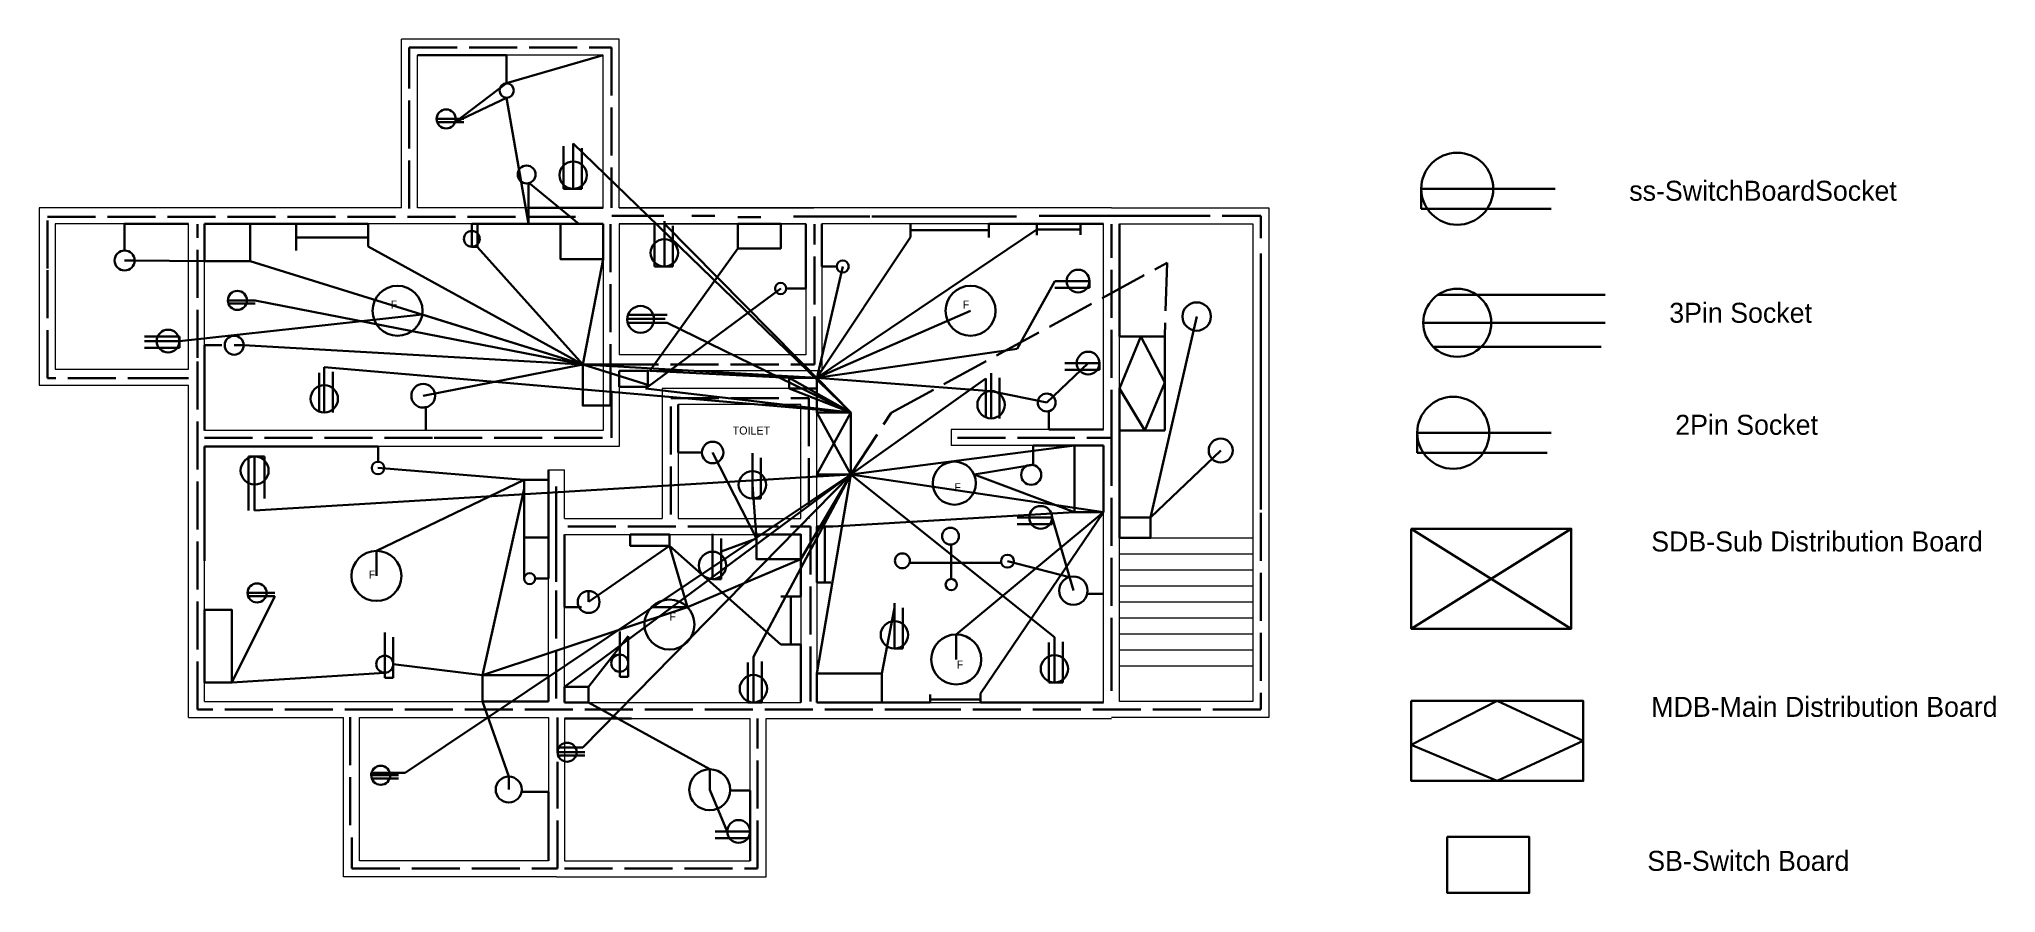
# Model space of a CAD drawing. Header units: inches. Extents: x -250 to 1391, y -69 to 191.
# Drawn here: x 902 to 1391.1, y -51.5 to 161.9 of the extents above; entities that cross this region are included whole.
import ezdxf

# ---------------------------------------------------------------- set-up
doc = ezdxf.new("R2010")
doc.units = ezdxf.units.IN
doc.header["$MEASUREMENT"] = 0
doc.linetypes.add('ACAD_ISO02W100', pattern=[15, 12, -3])

msp = doc.modelspace()

# ---------------------------------------------------------------- linework, layer by layer
for p, q in [((992.57, 119.71), (992.57, 161.9)), ((1047.01, 161.9), (992.57, 161.9)), ((1047.01, 119.71), (1047.01, 161.9)), ((996.57, 119.71), (996.57, 157.9)), ((1043.01, 157.9), (996.57, 157.9)), ((1043.01, 157.9), (996.57, 157.9)), ((1043.01, 119.71), (1043.01, 157.9)), ((941.36, 119.71), (902, 119.71)), ((902, 119.71), (902, 75.39)), ((992.57, 119.71), (941.36, 119.71)), ((1043.01, 119.71), (996.57, 119.71)), ((1170.06, 119.71), (1047.01, 119.71)), ((1047.01, 119.71), (1095.63, 119.71)), ((1170.06, 119.71), (1209.42, 119.71)), ((1209.42, 119.71), (1209.42, -7.67)), ((939.36, 115.71), (906, 115.71)), ((906, 115.71), (906, 79.39)), ((939.36, 79.39), (939.36, 115.71)), ((1043.01, 115.71), (943.36, 115.71)), ((1043.01, 115.71), (943.36, 115.71)), ((1043.01, 115.71), (943.36, 115.71)), ((1043.01, 115.71), (943.36, 115.71)), ((1043.01, 115.71), (943.36, 115.71)), ((1043.01, 115.71), (943.36, 115.71)), ((1043.01, 115.71), (943.36, 115.71)), ((943.36, 64.04), (943.36, 115.71)), ((1043.01, 115.71), (1043.01, 64.04)), ((1093.63, 115.71), (1047.01, 115.71)), ((1047.01, 115.71), (1047.01, 83)), ((1047.01, 115.71), (1093.63, 115.71)), ((1093.63, 115.71), (1093.63, 83)), ((1168.06, 115.71), (1097.63, 115.71)), ((1097.63, 115.71), (1097.63, 79)), ((1168.06, 64.34), (1168.06, 115.71)), ((1172.06, 37.23), (1172.06, 115.71)), ((1172.06, 115.71), (1205.42, 115.71)), ((1205.42, 115.71), (1205.42, -3.67)), ((906, 79.39), (939.36, 79.39)), ((1093.63, 83), (1047.01, 83)), ((1047.01, 79), (1047.01, 60.04)), ((1097.63, 79), (1047.01, 79)), ((902, 75.39), (939.36, 75.39)), ((939.36, -7.67), (939.36, 75.39)), ((1096.43, 74.57), (1057.78, 74.57)), ((1057.78, 74.57), (1057.78, 42.07)), ((1096.43, 40.07), (1096.43, 74.57)), ((1092.43, 70.57), (1061.78, 70.57)), ((1092.43, 70.57), (1061.78, 70.57)), ((1061.78, 70.57), (1061.78, 42.07)), ((1092.43, 42.07), (1092.43, 70.57)), ((1043.01, 64.04), (943.36, 64.04)), ((1168.06, 64.34), (1129.98, 64.34)), ((1129.98, 64.34), (1129.98, 60.34)), ((943.36, -3.67), (943.36, 60.04)), ((1047.01, 60.04), (943.36, 60.04)), ((1168.06, 60.34), (1129.98, 60.34)), ((1168.06, 60.34), (1129.98, 60.34)), ((1168.06, 60.34), (1129.98, 60.34)), ((1168.06, 60.34), (1129.98, 60.34)), ((1168.06, 37.23), (1168.06, 60.34)), ((1029.33, -3.67), (1029.33, 54.22)), ((1029.33, -3.67), (1029.33, 54.22)), ((1029.33, -3.67), (1029.33, 54.22)), ((1029.33, 54.22), (1033.33, 54.22)), ((1033.33, 42.07), (1033.33, 54.22)), ((1033.33, 42.07), (1057.78, 42.07)), ((1061.78, 42.07), (1092.43, 42.07)), ((1096.43, 40.07), (1096.43, -3.88)), ((1033.33, -3.88), (1033.33, 38.07)), ((1033.33, 38.07), (1092.43, 38.07)), ((1092.43, 38.07), (1092.43, -3.88)), ((1168.06, -3.88), (1168.06, 37.23)), ((1172.06, -3.67), (1172.06, 37.23)), ((1172.06, 37.23), (1205.42, 37.23)), ((1172.06, 33.23), (1205.42, 33.23)), ((1172.06, 29.23), (1205.42, 29.23)), ((1172.06, 25.23), (1205.42, 25.23)), ((1172.06, 21.23), (1205.42, 21.23)), ((1172.06, 17.23), (1205.42, 17.23)), ((1172.06, 17.23), (1205.42, 17.23)), ((1172.06, 17.23), (1205.42, 17.23)), ((1172.06, 13.23), (1205.42, 13.23)), ((1172.06, 9.23), (1205.42, 9.23)), ((1172.06, 5.23), (1205.42, 5.23)), ((943.36, -3.67), (1029.33, -3.67)), ((1033.33, -3.88), (1077.14, -3.88)), ((1077.14, -3.88), (1092.43, -3.88)), ((1096.43, -3.88), (1168.06, -3.88)), ((1205.42, -3.67), (1172.06, -3.67)), ((939.36, -7.67), (978.12, -7.67)), ((978.12, -47.5), (978.12, -7.67)), ((982.12, -7.67), (1029.33, -7.67)), ((982.12, -43.5), (982.12, -7.67)), ((1029.33, -7.67), (1029.33, -43.5)), ((1033.33, -7.88), (1077.14, -7.88)), ((1033.33, -7.88), (1033.33, -43.5)), ((1077.14, -7.88), (1079.75, -7.88)), ((1079.75, -43.5), (1079.75, -7.88)), ((1079.75, -43.5), (1079.75, -7.88)), ((1079.75, -43.5), (1079.75, -7.88)), ((1083.75, -7.88), (1170.06, -7.88)), ((1083.75, -47.5), (1083.75, -7.88)), ((1209.42, -7.67), (1170.06, -7.67)), ((1029.33, -43.5), (982.12, -43.5)), ((1033.33, -43.5), (1079.75, -43.5)), ((1031.33, -47.5), (978.12, -47.5)), ((1031.33, -47.5), (1083.75, -47.5))]:
    msp.add_line(p, q)
at = {"color": 4, "linetype": 'ACAD_ISO02W100', "lineweight": 100}
for p, q in [((994.5, 119.58), (994.5, 159.82)), ((994.5, 159.82), (1045.08, 159.82)), ((1045.08, 159.82), (1045.08, 119.71)), ((904.09, 104.53), (904.09, 117.49)), ((904.09, 117.49), (1036.95, 117.49)), ((1045.2, 117.76), (1050.41, 117.76)), ((1050.41, 117.76), (1058.16, 117.76)), ((1065.18, 117.76), (1070.91, 117.76)), ((1090.59, 117.59), (1097.7, 117.59)), ((1097.7, 117.59), (1110.18, 117.59)), ((1110.18, 117.59), (1127.34, 117.59)), ((1127.34, 117.59), (1137.59, 117.59)), ((1137.59, 117.59), (1146.32, 117.59)), ((1151.98, 117.73), (1163.09, 117.73)), ((1163.09, 117.73), (1171.26, 117.73)), ((1171.26, 117.73), (1182.76, 117.73)), ((1182.76, 117.73), (1198.08, 117.73)), ((1198.08, 117.73), (1207.4, 117.73)), ((1207.4, 117.73), (1207.4, 112.12)), ((941.57, 82.27), (941.57, 115.66)), ((1044.87, 115.69), (1044.87, 80.57)), ((1076.68, 117.39), (1082.37, 117.39)), ((1095.79, 80.57), (1095.79, 115.69)), ((1170.06, 62.23), (1170.06, 115.62)), ((1207.4, 108.29), (1207.4, 99.87)), ((904.09, 77.15), (904.09, 104.53)), ((1207.4, 99.87), (1207.4, 88.52)), ((1207.4, 88.52), (1207.4, 76.78)), ((941.57, -5.65), (941.57, 82.27)), ((1044.87, 80.57), (1095.79, 80.57)), ((936.18, 77.15), (904.09, 77.15)), ((939.32, 77.15), (936.18, 77.15)), ((1045.1, 62.28), (1045.1, 73.97)), ((1207.4, 76.78), (1207.4, 67.32)), ((1059.88, 43.05), (1059.88, 72.19)), ((1059.88, 72.19), (1094.41, 72.19)), ((1094.41, 72.19), (1094.41, 42.09)), ((1207.4, 67.32), (1207.4, 56.32)), ((943.31, 62.28), (1000.79, 62.28)), ((1000.79, 62.28), (1045.1, 62.28)), ((1131.61, 62.23), (1148.94, 62.23)), ((1148.94, 62.23), (1170.06, 62.23)), ((1170.06, 62.23), (1170.06, 10.98)), ((1207.4, 56.32), (1207.4, 43.51)), ((1031.28, 38.07), (1031.28, 51.71)), ((1034.18, 40.08), (1074.83, 40.08)), ((1074.83, 40.08), (1094.81, 40.08)), ((1094.81, 40.08), (1094.81, 3.19)), ((1207.4, 43.51), (1207.4, -5.65)), ((1031.28, 26.25), (1031.28, 38.07)), ((1031.28, -2.93), (1031.28, 26.25)), ((1170.06, 10.98), (1170.06, -3.71)), ((1094.81, 3.19), (1094.81, -3.64)), ((1125.45, -5.65), (941.57, -5.65)), ((979.78, -7.61), (979.78, -35.04)), ((1031.59, -16.16), (1031.59, -7.67)), ((1081.58, -45.39), (1081.58, -7.88)), ((1207.4, -5.65), (1125.45, -5.65)), ((1031.59, -45.39), (1031.59, -18.73)), ((980.15, -37.66), (980.15, -45.39)), ((980.15, -45.39), (1031.59, -45.39)), ((1033.33, -45.39), (1081.58, -45.39))]:
    msp.add_line(p, q, dxfattribs=at)
at = {"color": 7, "lineweight": 100}
for p, q in [((996.57, 157.9), (1018.87, 157.9)), ((1018.87, 157.9), (1018.87, 150.57)), ((1003.75, 141.95), (1001.37, 141.95)), ((1001.37, 141.95), (1008.2, 141.95)), ((1001.37, 141.16), (1008.2, 141.16)), ((1033.09, 124.5), (1033.09, 135.14)), ((1035.51, 124.5), (1035.51, 135.83)), ((1037.64, 125.24), (1037.64, 134.68)), ((1035.51, 127.92), (1035.51, 124.5)), ((1024.37, 119.71), (1024.37, 126.07)), ((1035.51, 124.5), (1033.09, 124.5)), ((1033.09, 124.5), (1033.09, 124.5)), ((1035.51, 124.5), (1035.51, 124.5)), ((1035.51, 124.5), (1035.51, 124.5)), ((1035.51, 124.5), (1037.64, 124.5)), ((1037.64, 124.5), (1037.64, 125.24)), ((1037.64, 124.5), (1037.64, 124.5)), ((1037.64, 124.5), (1037.64, 124.5)), ((1256.5, 124.5), (1247.5, 124.5)), ((1247.5, 124.5), (1281, 124.5)), ((1247.5, 124.5), (1247.5, 119.5)), ((1043.01, 119.71), (1024.37, 119.71)), ((1247.5, 119.5), (1280, 119.5)), ((939.36, 115.71), (923.37, 115.71)), ((923.37, 115.71), (923.37, 109.07)), ((943.36, 115.71), (966.24, 115.71)), ((943.36, 115.71), (984.25, 115.71)), ((966.24, 115.71), (966.24, 109.04)), ((984.25, 115.71), (984.25, 110.03)), ((1043.01, 115.71), (1010.16, 115.71)), ((1010.16, 115.71), (1010.16, 112)), ((1010.16, 115.71), (1012.13, 115.71)), ((1011.61, 110.65), (1011.61, 115.71)), ((1055.87, 105.07), (1055.87, 115.71)), ((1058.29, 105.07), (1058.29, 116.4)), ((1058.29, 116.4), (1058.29, 116.4)), ((1060.41, 105.81), (1060.41, 115.24)), ((1093.63, 115.71), (1093.63, 99.57)), ((1097.63, 115.71), (1097.63, 105.07)), ((1119.86, 115.71), (1119.86, 115.71)), ((1119.86, 115.71), (1119.86, 112.38)), ((1119.86, 115.71), (1119.86, 114.13)), ((1119.86, 114.13), (1119.86, 114.13)), ((1119.86, 114.13), (1139.43, 114.13)), ((1168.06, 115.71), (1139.43, 115.71)), ((1139.43, 115.71), (1139.43, 112.31)), ((1139.43, 115.71), (1151.4, 115.71)), ((1151.4, 115.71), (1151.4, 112.91)), ((1151.4, 112.91), (1151.4, 114.3)), ((1151.4, 114.3), (1151.4, 114.3)), ((1151.4, 114.3), (1162.29, 114.3)), ((1168.06, 115.71), (1162.29, 115.71)), ((1162.29, 115.71), (1162.29, 112.99)), ((1172.06, 115.71), (1172.06, 87.57)), ((966.24, 112.35), (966.13, 112.35)), ((966.13, 112.35), (984.25, 112.35)), ((1010.16, 112), (1010.16, 109.89)), ((1010.16, 109.89), (1010.16, 110.02)), ((1010.16, 110.02), (1010.16, 110.02)), ((1010.16, 110.02), (1010.16, 110.02)), ((1010.16, 110.02), (1010.16, 110.02)), ((1010.16, 110.02), (1010.16, 110.02)), ((1010.16, 110.02), (1011.61, 110.02)), ((1011.61, 110.02), (1011.61, 110.65)), ((1058.29, 108.49), (1058.29, 105.07)), ((1058.29, 105.07), (1055.87, 105.07)), ((1055.87, 105.07), (1055.87, 105.07)), ((1058.29, 105.07), (1058.29, 105.07)), ((1058.29, 105.07), (1058.29, 105.07)), ((1058.29, 105.07), (1060.41, 105.07)), ((1060.41, 105.07), (1060.41, 105.81)), ((1060.41, 105.07), (1060.41, 105.07)), ((1060.41, 105.07), (1060.41, 105.07)), ((1097.63, 105.07), (1097.63, 105.07)), ((1097.63, 105.07), (1101.37, 105.07)), ((1093.63, 99.57), (1088.87, 99.57)), ((1164.57, 101.42), (1155.87, 101.42)), ((1164.57, 99.75), (1155.87, 99.75)), ((1161.73, 101.42), (1164.57, 101.42)), ((1164.57, 101.42), (1164.57, 101.42)), ((1164.57, 101.42), (1164.57, 101.42)), ((1164.57, 101.42), (1164.57, 101.42)), ((1164.57, 101.42), (1164.57, 101.42)), ((1164.57, 101.42), (1164.57, 101.42)), ((1164.57, 101.42), (1164.57, 101.42)), ((1164.57, 101.42), (1164.57, 101.42)), ((1164.57, 101.42), (1164.57, 101.42)), ((1164.57, 101.42), (1164.57, 101.42)), ((1164.57, 101.42), (1164.57, 99.75)), ((1164.57, 99.75), (1164.57, 99.75)), ((1256.5, 98), (1251.68, 98)), ((1256.5, 98), (1293.5, 98)), ((951.55, 96.6), (949.17, 96.6)), ((949.17, 96.6), (956, 96.6)), ((949.17, 95.81), (956, 95.81)), ((1049, 93), (1059, 93)), ((1049, 91.85), (1049, 92)), ((1049, 92), (1049, 91.71)), ((1049, 91.71), (1049, 92)), ((1049, 92), (1058.5, 92)), ((1049, 91), (1059, 91)), ((1052.35, 91.85), (1052.35, 91.85)), ((1052.35, 91.85), (1052.35, 91.85)), ((1052.35, 91.85), (1052.35, 91.85)), ((1052.35, 91.85), (1052.35, 91.85)), ((1052.35, 91.85), (1052.35, 91.85)), ((1052.35, 91.85), (1052.35, 91.85)), ((1052.35, 91.85), (1052.35, 91.85)), ((1052.35, 91.85), (1052.35, 91.85)), ((1256.5, 91), (1248, 91)), ((1256.5, 91), (1293.5, 91)), ((937.07, 87.57), (928.37, 87.57)), ((937.07, 86.42), (928.37, 86.42)), ((937.07, 84.75), (928.37, 84.75)), ((934.23, 86.42), (937.07, 86.42)), ((937.07, 86.42), (937.07, 87.57)), ((937.07, 87.57), (937.07, 87.57)), ((937.07, 86.42), (937.07, 86.42)), ((937.07, 86.42), (937.07, 86.42)), ((937.07, 86.42), (937.07, 86.42)), ((937.07, 86.42), (937.07, 86.42)), ((937.07, 86.42), (937.07, 86.42)), ((937.07, 86.42), (937.07, 86.42)), ((937.07, 86.42), (937.07, 86.42)), ((937.07, 86.42), (937.07, 86.42)), ((937.07, 86.42), (937.07, 86.42)), ((937.07, 86.42), (937.07, 84.75)), ((937.07, 84.75), (937.07, 84.75)), ((943.36, 64.04), (943.36, 85.39)), ((943.36, 85.39), (947.64, 85.39)), ((1172.06, 87.57), (1183.37, 87.57)), ((1172.06, 87.57), (1177.37, 87.57)), ((1172.06, 74.57), (1177.37, 87.57)), ((1183.37, 76.07), (1177.37, 87.57)), ((1183.37, 87.57), (1183.37, 64.07)), ((1183.37, 87.57), (1183.37, 76.07)), ((1258, 85), (1250.48, 85)), ((1258, 85), (1292.5, 85)), ((972.01, 68.82), (972.01, 78.53)), ((973.29, 68.57), (973.29, 79.9)), ((973.29, 79.9), (973.29, 79.9)), ((975.41, 69.31), (975.41, 78.74)), ((1139.96, 67.11), (1139.96, 78.44)), ((1139.96, 78.44), (1139.96, 78.44)), ((1167.07, 80.92), (1158.37, 80.92)), ((1167.07, 79.25), (1158.37, 79.25)), ((1164.23, 80.92), (1167.07, 80.92)), ((1167.07, 80.92), (1167.07, 80.92)), ((1167.07, 80.92), (1167.07, 80.92)), ((1167.07, 80.92), (1167.07, 80.92)), ((1167.07, 80.92), (1167.07, 80.92)), ((1167.07, 80.92), (1167.07, 80.92)), ((1167.07, 80.92), (1167.07, 80.92)), ((1167.07, 80.92), (1167.07, 80.92)), ((1167.07, 80.92), (1167.07, 80.92)), ((1167.07, 80.92), (1167.07, 80.92)), ((1167.07, 80.92), (1167.07, 79.25)), ((1167.07, 79.25), (1167.07, 79.25)), ((1096.43, 74.57), (1096.43, 68.57)), ((1138.69, 67.35), (1138.69, 77.07)), ((1142.09, 67.85), (1142.09, 77.28)), ((1172.06, 37.23), (1172.06, 74.57)), ((1172.06, 74.57), (1172.06, 74.57)), ((1172.06, 74.57), (1172.06, 74.57)), ((1178.37, 64.07), (1172.06, 74.57)), ((1178.37, 64.07), (1183.37, 76.07)), ((1183.37, 76.07), (1183.37, 64.07)), ((972.01, 68.82), (972.01, 68.82)), ((973.29, 71.99), (973.29, 68.57)), ((973.29, 68.57), (973.29, 71.99)), ((973.29, 71.99), (973.29, 71.99)), ((973.29, 71.99), (973.29, 71.99)), ((973.29, 71.99), (973.29, 71.99)), ((973.29, 71.99), (973.29, 71.99)), ((973.29, 71.99), (973.29, 71.99)), ((973.29, 71.99), (973.29, 71.99)), ((973.29, 71.99), (973.29, 68.57)), ((973.29, 71.99), (973.29, 71.99)), ((973.29, 71.99), (973.29, 71.99)), ((973.29, 71.99), (973.29, 71.99)), ((973.29, 71.99), (973.29, 71.99)), ((973.29, 68.57), (973.29, 68.57)), ((973.29, 68.57), (973.29, 68.57)), ((973.29, 68.57), (973.29, 68.57)), ((973.29, 68.57), (973.29, 68.57)), ((973.29, 68.57), (973.29, 68.57)), ((973.29, 68.57), (973.29, 68.57)), ((973.29, 68.57), (973.29, 68.57)), ((973.29, 68.57), (973.29, 68.57)), ((973.29, 68.57), (973.29, 68.57)), ((973.29, 68.57), (973.29, 68.57)), ((973.29, 68.57), (973.29, 68.57)), ((973.29, 68.57), (973.29, 68.57)), ((973.29, 68.57), (973.29, 68.57)), ((975.41, 68.57), (975.41, 69.31)), ((975.41, 68.57), (975.41, 68.57)), ((975.41, 68.57), (975.41, 68.57)), ((998.65, 70.13), (998.65, 64.04)), ((1061.78, 70.57), (1061.78, 58.57)), ((1096.43, 68.57), (1096.43, 68.57)), ((1096.43, 68.57), (1096.43, 68.57)), ((1096.43, 68.57), (1096.43, 68.57)), ((1096.43, 68.57), (1104.87, 68.57)), ((1104.87, 68.57), (1096.43, 53.07)), ((1096.43, 68.57), (1104.87, 53.07)), ((1104.87, 68.57), (1104.87, 53.07)), ((1139.96, 70.52), (1139.96, 67.11)), ((1139.96, 67.11), (1139.96, 70.52)), ((1139.96, 70.52), (1139.96, 70.52)), ((1139.96, 70.52), (1139.96, 70.52)), ((1139.96, 70.52), (1139.96, 70.52)), ((1139.96, 70.52), (1139.96, 70.52)), ((1139.96, 70.52), (1139.96, 70.52)), ((1139.96, 70.52), (1139.96, 70.52)), ((1139.96, 70.52), (1139.96, 67.11)), ((1139.96, 70.52), (1139.96, 70.52)), ((1139.96, 70.52), (1139.96, 70.52)), ((1139.96, 70.52), (1139.96, 70.52)), ((1139.96, 70.52), (1139.96, 70.52)), ((1154.37, 64.34), (1154.37, 69.07)), ((1138.69, 67.35), (1138.69, 67.35)), ((1139.96, 67.11), (1139.96, 67.11)), ((1139.96, 67.11), (1139.96, 67.11)), ((1139.96, 67.11), (1139.96, 67.11)), ((1139.96, 67.11), (1139.96, 67.11)), ((1139.96, 67.11), (1139.96, 67.11)), ((1139.96, 67.11), (1139.96, 67.11)), ((1139.96, 67.11), (1139.96, 67.11)), ((1139.96, 67.11), (1139.96, 67.11)), ((1139.96, 67.11), (1139.96, 67.11)), ((1139.96, 67.11), (1139.96, 67.11)), ((1139.96, 67.11), (1139.96, 67.11)), ((1139.96, 67.11), (1139.96, 67.11)), ((1139.96, 67.11), (1139.96, 67.11)), ((1142.09, 67.11), (1142.09, 67.85)), ((1142.09, 67.11), (1142.09, 67.11)), ((1142.09, 67.11), (1142.09, 67.11)), ((1168.06, 64.34), (1154.37, 64.34)), ((1183.37, 64.07), (1172.06, 64.07)), ((1183.37, 64.07), (1178.37, 64.07)), ((1178.37, 64.07), (1178.37, 64.07)), ((943.36, 60.04), (986.78, 60.04)), ((943.36, 60.04), (943.36, 31.5)), ((986.78, 60.04), (986.78, 56.41)), ((1168.06, 60.34), (1150.5, 60.34)), ((1150.5, 60.34), (1150.5, 55.5)), ((1255.5, 63.5), (1246.5, 63.5)), ((1246.5, 63.5), (1280, 63.5)), ((1246.5, 63.5), (1246.5, 58.5)), ((955.87, 57.57), (954.37, 57.57)), ((954.37, 57.57), (954.37, 57.57)), ((954.37, 57.57), (954.37, 44.07)), ((955.87, 57.57), (955.87, 57.57)), ((955.87, 57.57), (955.87, 44.07)), ((955.87, 57.57), (955.87, 57.57)), ((955.87, 57.57), (955.87, 54.07)), ((955.87, 54.07), (955.87, 57.57)), ((955.87, 57.57), (958.37, 57.57)), ((955.87, 54.07), (955.87, 54.07)), ((958.37, 57.57), (958.37, 57.57)), ((958.37, 57.57), (958.37, 47.07)), ((1029.33, 54.22), (1029.33, 27.1)), ((1061.78, 58.57), (1067.87, 58.57)), ((1080.29, 47.07), (1080.29, 58.4)), ((1080.29, 58.4), (1080.29, 58.4)), ((1082.41, 47.81), (1082.41, 57.24)), ((1246.5, 58.5), (1279, 58.5)), ((1080.29, 50.49), (1080.29, 47.07)), ((1104.87, 53.07), (1096.43, 53.07)), ((1080.29, 47.07), (1080.29, 47.07)), ((1080.29, 47.07), (1080.29, 47.07)), ((1080.29, 47.07), (1082.41, 47.07)), ((1082.41, 47.07), (1082.41, 47.81)), ((1082.41, 47.07), (1082.41, 47.07)), ((1082.41, 47.07), (1082.41, 47.07)), ((1096.43, 40.07), (1096.43, 26.07)), ((1096.43, 40.07), (1096.43, 40.07)), ((1096.43, 40.07), (1096.43, 40.07)), ((1096.43, 40.07), (1100.37, 40.07)), ((1098.37, 26.07), (1098.37, 40.07)), ((1098.37, 40.07), (1098.37, 40.07)), ((1155.2, 42.35), (1146.5, 42.35)), ((1155.2, 40.68), (1146.5, 40.68)), ((1152.36, 42.35), (1155.2, 42.35)), ((1155.2, 42.35), (1155.2, 42.35)), ((1155.2, 42.35), (1155.2, 42.35)), ((1155.2, 42.35), (1155.2, 42.35)), ((1155.2, 42.35), (1155.2, 42.35)), ((1155.2, 42.35), (1155.2, 42.35)), ((1155.2, 42.35), (1155.2, 42.35)), ((1155.2, 42.35), (1155.2, 42.35)), ((1155.2, 42.35), (1155.2, 42.35)), ((1155.2, 42.35), (1155.2, 42.35)), ((1155.2, 42.35), (1155.2, 40.68)), ((1155.2, 40.68), (1155.2, 40.68)), ((1245, 39.5), (1285, 14.5)), ((1285, 39.5), (1245, 14.5)), ((1033.33, 38.07), (1033.33, 19.93)), ((1070.35, 26.95), (1070.35, 38.28)), ((1070.35, 38.28), (1070.35, 38.28)), ((1072.47, 27.69), (1072.47, 37.12)), ((1092.43, 38.07), (1092.43, 22.57)), ((1130.02, 35.57), (1130.02, 26.83)), ((1070.35, 30.36), (1070.35, 26.95)), ((1130.02, 30.99), (1119.6, 30.99)), ((1130.02, 30.99), (1142.52, 30.99)), ((1029.33, 27.1), (1026.04, 27.1)), ((1070.35, 26.95), (1070.35, 26.95)), ((1070.35, 26.95), (1070.35, 26.95)), ((1070.35, 26.95), (1072.47, 26.95)), ((1072.47, 26.95), (1072.47, 27.69)), ((1072.47, 26.95), (1072.47, 26.95)), ((1072.47, 26.95), (1072.47, 26.95)), ((1096.43, 26.07), (1099.87, 26.07)), ((1099.87, 26.07), (1098.37, 26.07)), ((1098.37, 26.07), (1098.37, 26.07)), ((956.47, 23.48), (954.08, 23.48)), ((954.08, 23.48), (960.91, 23.48)), ((954.08, 22.69), (960.91, 22.69)), ((1033.33, 19.93), (1037.58, 19.93)), ((1092.43, 22.57), (1087.37, 22.57)), ((1089.87, 10.57), (1089.87, 22.57)), ((1115.79, 9.57), (1115.79, 20.9)), ((1115.79, 20.9), (1115.79, 20.9)), ((1117.91, 10.31), (1117.91, 19.74)), ((1164.04, 23.22), (1167.96, 23.22)), ((988.39, 2.24), (988.39, 13.57)), ((988.39, 13.57), (988.39, 13.57)), ((990.52, 2.98), (990.52, 12.41)), ((1047.13, 2.5), (1047.13, 13.83)), ((1047.13, 13.83), (1047.13, 13.83)), ((1049.25, 3.24), (1049.25, 12.68)), ((1092.43, 10.57), (1087.37, 10.57)), ((1087.37, 10.57), (1089.87, 10.57)), ((1089.87, 10.57), (1089.87, 10.57)), ((1092.43, -3.88), (1092.43, 10.57)), ((1115.79, 12.99), (1115.79, 9.57)), ((1117.91, 9.57), (1117.91, 10.31)), ((1154.37, 1.07), (1154.37, 11.07)), ((1155.79, 1.07), (1155.79, 12.4)), ((1155.79, 12.4), (1155.79, 12.4)), ((1157.91, 1.81), (1157.91, 11.24)), ((988.39, 5.65), (988.39, 2.24)), ((1047.13, 5.92), (1047.13, 2.5)), ((1079.14, -3.88), (1079.14, 6.12)), ((1080.55, -3.88), (1080.55, 7.46)), ((1080.55, 7.46), (1080.55, 7.46)), ((1082.68, -3.14), (1082.68, 6.3)), ((1115.79, 9.57), (1115.79, 9.57)), ((1115.79, 9.57), (1115.79, 9.57)), ((1115.79, 9.57), (1117.91, 9.57)), ((1117.91, 9.57), (1117.91, 9.57)), ((1117.91, 9.57), (1117.91, 9.57)), ((988.39, 2.24), (988.39, 2.24)), ((988.39, 2.24), (988.39, 2.24)), ((988.39, 2.24), (990.52, 2.24)), ((990.52, 2.24), (990.52, 2.98)), ((990.52, 2.24), (990.52, 2.24)), ((990.52, 2.24), (990.52, 2.24)), ((1047.13, 2.5), (1047.13, 2.5)), ((1047.13, 2.5), (1047.13, 2.5)), ((1047.13, 2.5), (1049.25, 2.5)), ((1049.25, 2.5), (1049.25, 3.24)), ((1049.25, 2.5), (1049.25, 2.5)), ((1049.25, 2.5), (1049.25, 2.5)), ((1155.79, 1.07), (1154.37, 1.07)), ((1154.37, 1.07), (1154.37, 1.07)), ((1154.37, 1.07), (1154.37, 1.07)), ((1155.79, 4.49), (1155.79, 1.07)), ((1155.79, 1.07), (1155.79, 1.07)), ((1155.79, 1.07), (1155.79, 1.07)), ((1155.79, 1.07), (1157.91, 1.07)), ((1157.91, 1.07), (1157.91, 1.81)), ((1157.91, 1.07), (1157.91, 1.07)), ((1157.91, 1.07), (1157.91, 1.07)), ((1080.55, -3.88), (1079.14, -3.88)), ((1079.14, -3.88), (1079.14, -3.88)), ((1079.14, -3.88), (1079.14, -3.88)), ((1080.55, -0.46), (1080.55, -3.88)), ((1080.55, -3.88), (1080.55, -3.88)), ((1080.55, -3.88), (1080.55, -3.88)), ((1080.55, -3.88), (1082.68, -3.88)), ((1082.68, -3.88), (1082.68, -3.14)), ((1082.68, -3.88), (1082.68, -3.88)), ((1082.68, -3.88), (1082.68, -3.88)), ((1096.43, -3.88), (1124.73, -3.88)), ((1124.73, -3.88), (1124.73, -1.95)), ((1124.73, -3.17), (1124.73, -3.88)), ((1124.73, -3.88), (1124.73, -3.17)), ((1124.73, -3.17), (1124.73, -3.17)), ((1124.73, -3.17), (1137.36, -3.17)), ((1137.36, -3.88), (1137.36, -1.68)), ((1168.06, -3.88), (1137.36, -3.88)), ((1245, -14.5), (1266.5, -3.5)), ((1288, -3.5), (1266.5, -3.5)), ((1266.5, -3.5), (1266.5, -3.5)), ((1266.5, -3.5), (1266.5, -3.5)), ((1266.5, -3.5), (1266.5, -3.5)), ((1288, -13.5), (1266.5, -3.5)), ((1288, -3.5), (1288, -13.5)), ((1033.33, -7.88), (1050.04, -7.88)), ((1245, -23.5), (1245, -14.5)), ((1266.5, -23.5), (1245, -14.5)), ((1266.5, -23.5), (1288, -13.5)), ((1288, -13.5), (1288, -13.5)), ((1031.59, -16.34), (1031.59, -15.18)), ((1031.59, -15.18), (1037.94, -15.18)), ((1033.97, -16.34), (1031.59, -16.34)), ((1031.59, -16.34), (1038.42, -16.34)), ((1031.59, -17.13), (1038.42, -17.13)), ((985, -22.12), (985, -21.5)), ((985, -21.5), (985, -21.5)), ((985, -21.5), (993.5, -21.5)), ((987.38, -22.12), (985, -22.12)), ((985, -22.12), (991.83, -22.12)), ((987.38, -22.12), (985, -22.12)), ((985, -22.91), (991.83, -22.91)), ((987.38, -22.12), (987.38, -22.12)), ((987.38, -22.12), (987.38, -22.12)), ((1288, -23.5), (1266.5, -23.5)), ((1266.5, -23.5), (1266.5, -23.5)), ((1029.33, -26.23), (1022.59, -26.23)), ((1029.33, -43.5), (1029.33, -26.23)), ((1079.75, -25.9), (1074.75, -25.9)), ((1079.75, -43.5), (1079.75, -25.9)), ((1079.7, -36.15), (1071, -36.15)), ((1079.7, -37.82), (1071, -37.82)), ((1076.86, -36.15), (1079.7, -36.15)), ((1079.7, -36.15), (1079.7, -36.15)), ((1079.7, -36.15), (1079.7, -36.15)), ((1079.7, -36.15), (1079.7, -36.15)), ((1079.7, -36.15), (1079.7, -36.15)), ((1079.7, -36.15), (1079.7, -36.15)), ((1079.7, -36.15), (1079.7, -36.15)), ((1079.7, -36.15), (1079.7, -36.15)), ((1079.7, -36.15), (1079.7, -36.15)), ((1079.7, -36.15), (1079.7, -36.15)), ((1079.7, -36.15), (1079.7, -37.82)), ((1079.7, -37.82), (1079.7, -37.82))]:
    msp.add_line(p, q, dxfattribs=at)
at = {"color": 1, "lineweight": 100}
for p, q in [((1018.87, 150.87), (1043.01, 157.9)), ((1006, 141.16), (1018.87, 150.87)), ((1018.87, 147.27), (1006, 141.16)), ((1018.87, 150.87), (1018.87, 150.87)), ((1024.37, 115.71), (1018.87, 147.27)), ((1006, 141.16), (1006, 141.16)), ((1036.95, 115.71), (1024.37, 126.07)), ((1024.37, 126.07), (1024.37, 115.71)), ((1036.95, 117.49), (1036.95, 117.49)), ((1096.43, 77.27), (1151.4, 114.3)), ((984.25, 110.03), (1037.89, 80.57)), ((1011.61, 109.89), (1037.89, 80.57)), ((1096.43, 77.27), (1119.86, 112.38)), ((923.37, 106.57), (925.87, 106.57)), ((925.87, 106.57), (943.36, 106.4)), ((1102.87, 105.07), (1096.43, 77.11)), ((1054.2, 75.01), (1087.37, 99.57)), ((1146.5, 84.5), (1155.87, 101.42)), ((956, 96.6), (1037.89, 80.57)), ((1096.43, 77.27), (1134.84, 93.99)), ((1179.86, 42.33), (1191.37, 92.57)), ((950.75, 85.39), (953.12, 85.39)), ((953.12, 85.39), (1037.89, 80.57)), ((1096.43, 77.27), (1146.5, 84.5)), ((1037.89, 80.57), (998.02, 72.76)), ((1153.87, 71.07), (1164.23, 80.92)), ((1096.43, 77.27), (1139.96, 73.94)), ((1096.43, 77.11), (1104.87, 68.57)), ((1139.96, 73.94), (1153.87, 71.07)), ((1179.86, 42.35), (1197.37, 59.07)), ((986.7, 54.71), (986.7, 54.71)), ((986.7, 54.71), (1023.26, 51.71)), ((1070.37, 58.57), (1081.36, 37.12)), ((1135.72, 53.07), (1150.5, 55.5)), ((986.33, 33.96), (1023.26, 51.71)), ((1023.26, 51.71), (1023.26, 27.34)), ((1081.36, 37.12), (1080.29, 50.49)), ((1135.72, 53.07), (1160.79, 43.69)), ((1023.26, 45), (1023.26, 45)), ((1023.26, 45), (1023.26, 45)), ((1100.37, 40.07), (1160.79, 43.69)), ((1131.27, 13.11), (1168.06, 43.69)), ((1168.06, 43.69), (1137.36, -1.68)), ((1155.2, 42.35), (1160.54, 24.04)), ((1039.36, 21.21), (1059.6, 35.27)), ((1064.06, 19.93), (1059.6, 35.27)), ((1087.37, 10.57), (1059.6, 35.27)), ((1072.47, 33.85), (1081.36, 37.12)), ((986.33, 27.71), (986.33, 33.96)), ((1159.55, 27.43), (1144.07, 31.4)), ((1160.54, 24.04), (1159.55, 27.43)), ((960.91, 22.69), (950.19, 1.08)), ((1039.36, 23.94), (1039.36, 21.21)), ((1055.09, 19.93), (1064.06, 19.93)), ((1115.79, 19.74), (1112.68, 3.34)), ((1049.25, 12.68), (1039.33, 0)), ((1131.27, 6.85), (1131.27, 13.11)), ((1019.39, -22.42), (1012.82, -3.67)), ((1069.64, -20.61), (1039.33, -3.88)), ((1019.39, -25.67), (1019.39, -22.42)), ((1069.64, -25.73), (1069.64, -20.61)), ((1069.64, -25.73), (1074.01, -36.15))]:
    msp.add_line(p, q, dxfattribs=at)
at = {"color": 2, "lineweight": 100}
for p, q in [((1035.51, 135.83), (1104.87, 68.57)), ((1058.29, 115.71), (1104.87, 68.57)), ((937.07, 86.42), (997.77, 93.04)), ((997.77, 93.04), (1037.89, 80.57)), ((1059, 91), (1104.87, 68.57)), ((973.29, 79.9), (1104.87, 68.57)), ((1037.89, 80.57), (1096.43, 77.27)), ((1096.43, 77.27), (1104.87, 68.57)), ((1138.69, 77.07), (1104.87, 53.07)), ((955.87, 44.07), (1104.87, 53.07)), ((993.5, -21.5), (1104.87, 53.07)), ((1037.94, -15.18), (1104.87, 53.07)), ((1080.55, 7.46), (1104.87, 53.07)), ((1155.79, 12.4), (1104.87, 53.07))]:
    msp.add_line(p, q, dxfattribs=at)
at = {"color": 160, "lineweight": 100}
for p, q in [((1076.68, 109.59), (1054.67, 79)), ((954.76, 106.4), (1037.89, 80.57)), ((1043.01, 106.88), (1037.89, 80.57)), ((1037.89, 80.57), (1037.89, 80.57)), ((1037.89, 80.57), (1054.67, 75.36)), ((1054.67, 79), (1089.52, 77.27)), ((1053.61, 74.57), (1104.87, 68.57)), ((1089.52, 77.27), (1104.87, 68.57)), ((1089.52, 74.57), (1104.87, 68.57)), ((1160.79, 60.34), (1104.87, 53.07)), ((1023.26, 49.5), (1012.82, 2.89)), ((1033.33, 0), (1104.87, 53.07)), ((1092.43, 31.9), (1104.87, 53.07)), ((1096.43, 3.34), (1104.87, 53.07)), ((1104.87, 53.07), (1168.06, 43.69)), ((1072.73, 23.59), (1059.6, 35.27)), ((1064.06, 19.93), (1092.43, 31.9)), ((1092.43, 31.9), (1072.73, 23.59)), ((1012.82, 2.89), (1064.06, 19.93)), ((990.52, 5.65), (1012.82, 2.89)), ((950.19, 1.08), (988.39, 3.53))]:
    msp.add_line(p, q, dxfattribs=at)
at = {"color": 90, "linetype": 'ACAD_ISO02W100', "lineweight": 100}
for p, q in [((1115, 68.5), (1184, 106)), ((1184, 106), (1183.37, 87.57)), ((1104.87, 53.07), (1115, 68.5))]:
    msp.add_line(p, q, dxfattribs=at)
at = {"color": 7, "lineweight": 100}
for points in [[(1127.34, 117.59), (1119.86, 117.59), (1119.86, 117.59), (1127.34, 117.59)], [(943.36, 115.71), (954.76, 115.71), (954.76, 106.4), (943.36, 106.4)], [(1043.01, 115.71), (1032.35, 115.71), (1032.35, 106.88), (1043.01, 106.88)], [(1076.68, 115.71), (1087.37, 115.71), (1087.37, 109.59), (1076.68, 109.59)], [(1044.87, 80.57), (1037.89, 80.57), (1037.89, 70.3), (1044.87, 70.3)], [(1047.01, 79), (1054.2, 79), (1054.2, 75.01), (1047.01, 75.01)], [(1089.52, 77.27), (1096.43, 77.27), (1096.43, 74.57), (1089.52, 74.57)], [(1168.06, 60.34), (1160.79, 60.34), (1160.79, 43.69), (1168.06, 43.69)], [(1170.06, 62.23), (1170.06, 62.23), (1170.06, 62.23), (1170.06, 62.23)], [(1029.33, 51.71), (1023.26, 51.71), (1023.26, 37.34), (1029.33, 37.34)], [(1172.06, 37.23), (1179.86, 37.23), (1179.86, 42.33), (1172.06, 42.33)], [(1245, 39.5), (1285, 39.5), (1285, 14.5), (1245, 14.5)], [(1049.78, 38.07), (1059.6, 38.07), (1059.6, 35.27), (1049.78, 35.27)], [(1092.43, 38.07), (1081.36, 38.07), (1081.36, 31.9), (1092.43, 31.9)], [(1084.08, 38.07), (1092.43, 38.07), (1092.43, 38.07), (1084.08, 38.07)], [(943.36, 1.08), (950.19, 1.08), (950.19, 19.21), (943.36, 19.21)], [(1029.33, -3.67), (1012.82, -3.67), (1012.82, 2.89), (1029.33, 2.89)], [(1033.33, -3.88), (1039.33, -3.88), (1039.33, 0), (1033.33, 0)], [(1096.43, -3.88), (1112.68, -3.88), (1112.68, 3.34), (1096.43, 3.34)], [(1245, -3.5), (1288, -3.5), (1288, -23.5), (1245, -23.5)], [(1254, -37.5), (1274.5, -37.5), (1274.5, -51.5), (1254, -51.5)]]:
    msp.add_lwpolyline(points, close=True, dxfattribs=at)
for centre, radius in [((1018.87, 149.07), 1.8), ((1003.75, 141.95), 2.38), ((1256.5, 124.5), 9), ((1023.87, 128.07), 2.24), ((1035.51, 127.92), 3.42), ((1010.16, 112), 1.98), ((923.37, 106.57), 2.5), ((1058.29, 108.49), 3.42), ((1102.87, 105.07), 1.5), ((1161.73, 101.42), 2.85), ((951.55, 96.6), 2.38), ((991.59, 93.99), 6.25), ((1087.37, 99.57), 1.41), ((1134.84, 93.99), 6.25), ((1256.5, 91), 8.5), ((1052.35, 91.85), 3.35), ((1191.37, 92.57), 3.54), ((934.23, 86.42), 2.85), ((950.75, 85.39), 2.37), ((1164.23, 80.92), 2.85), ((973.29, 71.99), 3.42), ((998.02, 72.76), 2.96), ((1139.96, 70.52), 3.42), ((1153.87, 71.07), 2.24), ((1255.5, 63.5), 9), ((1070.37, 58.57), 2.69), ((1197.37, 59.07), 3), ((955.87, 54.07), 3.5), ((986.7, 54.71), 1.57), ((1080.29, 50.49), 3.42), ((1130.79, 50.91), 5.38), ((1150, 53), 2.5), ((1152.36, 42.35), 2.85), ((1129.83, 37.66), 2.1), ((986.33, 27.71), 6.25), ((1070.35, 30.36), 3.42), ((1117.8, 31.5), 1.86), ((1144.07, 31.4), 1.61), ((956.47, 23.48), 2.38), ((1024.61, 27.05), 1.38), ((1130.02, 25.55), 1.41), ((1160.54, 24.04), 3.54), ((1039.36, 21.21), 2.73), ((1059.57, 15.58), 6.25), ((1115.79, 12.99), 3.42), ((1131.27, 6.85), 6.25), ((988.39, 5.65), 2.13), ((1047.13, 5.92), 2.13), ((1155.79, 4.49), 3.42), ((1080.55, -0.46), 3.42), ((1033.97, -16.34), 2.38), ((987.38, -22.12), 2.38), ((1019.39, -25.67), 3.25), ((1069.64, -25.73), 5.12), ((1076.86, -36.15), 2.85)]:
    msp.add_circle(centre, radius, dxfattribs=at)

# ---------------------------------------------------------------- texts
at = {"color": 7, "lineweight": 100, "attachment_point": 1}
for s, insert, char_height, width in [('ss-SwitchBoardSocket', (1299.5, 126.5), 5, 120.5), ('F', (989.87, 96.57), 2, 1.7209), ('F', (1132.87, 96.57), 2, 5), ('3Pin Socket', (1309.5, 96), 5, 95.5), ('TOILET', (1075.37, 65.07), 2, 12), ('2Pin Socket', (1311, 68), 5, 82), ('SDB-Sub Distribution Board', (1305, 38.83), 5, 99.5), ('F', (984.37, 29.07), 2, 1.9602), ('MDB-Main Distribution Board', (1305, -2.5), 5, 102.5), ('SB-Switch Board', (1304, -41), 5, 98.5)]:
    msp.add_mtext(s, dxfattribs=dict(at, insert=insert, char_height=char_height, width=width))
at = {"color": 7, "lineweight": 100, "char_height": 2, "attachment_point": 1}
for insert in [(1130.79, 50.91), (1059.57, 18.57), (1131.37, 6.57)]:
    msp.add_mtext('F', dxfattribs=dict(at, insert=insert))

doc.saveas('drawing.dxf')
